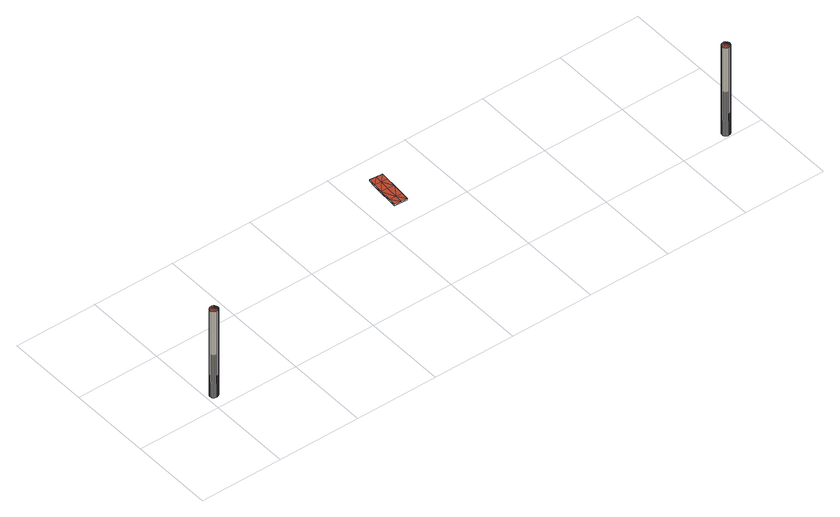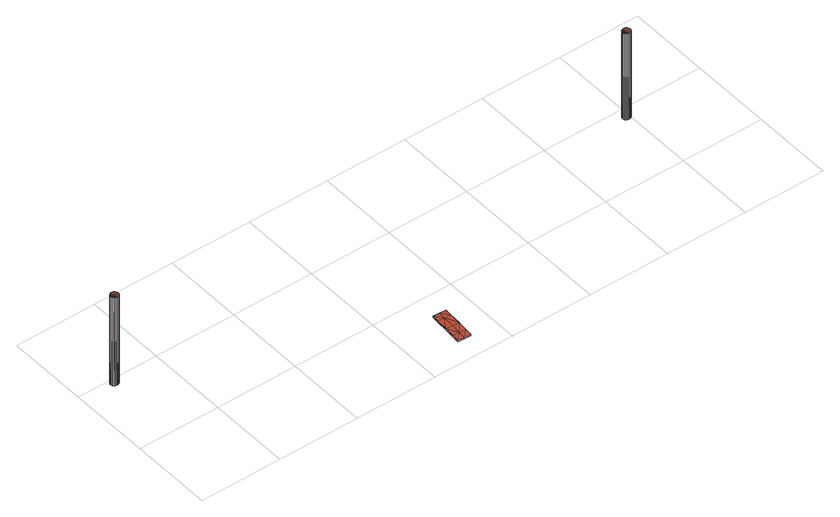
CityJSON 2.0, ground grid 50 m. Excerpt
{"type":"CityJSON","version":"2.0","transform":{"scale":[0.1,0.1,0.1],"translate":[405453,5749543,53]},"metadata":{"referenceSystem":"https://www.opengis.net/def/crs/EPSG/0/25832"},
"CityObjects":{
"building1":{"type":"Building","attributes":{"Geometrietyp2DReferenz":"1000","Gemeindeschluessel":"05515000","function":"51002_1251","roofType":"9999","measuredHeight":57.97},"geometry":[{"type":"Solid","lod":"2","boundaries":[[[[0,1,2]],[[3,4,5]],[[4,0,5]],[[6,7,3]],[[7,4,3]],[[8,9,6]],[[9,7,6]],[[10,11,8]],[[11,9,8]],[[12,13,10]],[[13,11,10]],[[14,15,12]],[[15,13,12]],[[16,17,14]],[[17,15,14]],[[18,19,16]],[[19,17,16]],[[20,21,18]],[[21,19,18]],[[22,23,20]],[[23,21,20]],[[24,25,22]],[[25,23,22]],[[26,27,24]],[[27,25,24]],[[28,29,26]],[[29,27,26]],[[30,31,28]],[[31,29,28]],[[32,33,30]],[[33,31,30]],[[34,35,32]],[[35,33,32]],[[36,37,34]],[[37,35,34]],[[38,39,36]],[[39,37,36]],[[2,1,38]],[[1,39,38]],[[5,0,2]],[[13,15,11]],[[15,17,11]],[[17,19,11]],[[19,21,11]],[[21,23,11]],[[23,25,11]],[[25,27,11]],[[27,29,11]],[[29,31,11]],[[31,33,11]],[[33,35,11]],[[35,37,11]],[[37,39,11]],[[39,1,11]],[[1,0,11]],[[0,4,11]],[[4,7,11]],[[7,9,11]],[[14,12,16]],[[12,10,16]],[[10,8,16]],[[8,6,16]],[[6,3,16]],[[3,5,16]],[[5,2,16]],[[2,38,16]],[[38,36,16]],[[36,34,16]],[[34,32,16]],[[32,30,16]],[[30,28,16]],[[28,26,16]],[[26,24,16]],[[24,22,16]],[[22,20,16]],[[20,18,16]]]],"semantics":{"surfaces":[{"type":"WallSurface"},{"type":"GroundSurface"},{"type":"RoofSurface"}],"values":[[0,0,0,0,0,0,0,0,0,0,0,0,0,0,0,0,0,0,0,0,0,0,0,0,0,0,0,0,0,0,0,0,0,0,0,0,0,0,0,0,1,1,1,1,1,1,1,1,1,1,1,1,1,1,1,1,1,1,2,2,2,2,2,2,2,2,2,2,2,2,2,2,2,2,2,2]]}}]},
"building2":{"type":"Building","attributes":{"Geometrietyp2DReferenz":"2000","Gemeindeschluessel":"05515000","function":"53001_1800","roofType":"9999","measuredHeight":1},"geometry":[{"type":"Solid","lod":"2","boundaries":[[[[40,41,42]],[[41,43,42]],[[44,45,40]],[[45,41,40]],[[46,47,44]],[[47,45,44]],[[48,49,46]],[[49,47,46]],[[50,51,48]],[[51,49,48]],[[52,53,50]],[[53,51,50]],[[54,55,52]],[[55,53,52]],[[56,57,54]],[[57,55,54]],[[58,59,56]],[[59,57,56]],[[60,61,58]],[[61,59,58]],[[62,63,60]],[[63,61,60]],[[64,65,62]],[[65,63,62]],[[42,43,64]],[[43,65,64]],[[41,45,43]],[[43,45,66]],[[47,67,66]],[[47,66,45]],[[49,51,68]],[[49,68,67]],[[49,67,47]],[[51,53,55]],[[51,55,68]],[[43,66,65]],[[65,66,63]],[[66,67,61]],[[66,61,63]],[[67,68,61]],[[61,68,59]],[[68,55,57]],[[68,57,59]],[[40,42,44]],[[42,69,44]],[[46,69,70]],[[46,44,69]],[[48,71,50]],[[48,70,71]],[[48,46,70]],[[50,54,52]],[[50,71,54]],[[42,64,69]],[[64,62,69]],[[69,60,70]],[[69,62,60]],[[70,60,71]],[[60,58,71]],[[71,56,54]],[[71,58,56]]]],"semantics":{"surfaces":[{"type":"WallSurface"},{"type":"GroundSurface"},{"type":"RoofSurface"}],"values":[[0,0,0,0,0,0,0,0,0,0,0,0,0,0,0,0,0,0,0,0,0,0,0,0,0,0,1,1,1,1,1,1,1,1,1,1,1,1,1,1,1,1,1,2,2,2,2,2,2,2,2,2,2,2,2,2,2,2,2,2]]}}]},
"building3":{"type":"Building","attributes":{"Geometrietyp2DReferenz":"1000","Gemeindeschluessel":"05515000","function":"51002_1251","roofType":"9999","measuredHeight":59.42},"geometry":[{"type":"Solid","lod":"2","boundaries":[[[[72,73,74]],[[73,75,74]],[[76,77,72]],[[77,73,72]],[[78,79,76]],[[79,77,76]],[[80,81,78]],[[81,79,78]],[[82,83,80]],[[83,81,80]],[[84,85,82]],[[85,83,82]],[[86,87,84]],[[87,85,84]],[[88,89,86]],[[89,87,86]],[[90,91,88]],[[91,89,88]],[[92,93,90]],[[93,91,90]],[[94,95,92]],[[95,93,92]],[[96,97,94]],[[97,95,94]],[[98,99,96]],[[99,97,96]],[[100,101,98]],[[101,99,98]],[[102,103,100]],[[103,101,100]],[[104,105,102]],[[105,103,102]],[[106,107,104]],[[107,105,104]],[[108,109,106]],[[109,107,106]],[[110,111,108]],[[111,109,108]],[[74,75,110]],[[75,111,110]],[[75,73,111]],[[73,77,111]],[[77,79,111]],[[79,81,111]],[[81,83,111]],[[83,85,111]],[[85,87,111]],[[87,89,111]],[[89,91,111]],[[91,93,111]],[[93,95,111]],[[95,97,111]],[[97,99,111]],[[99,101,111]],[[101,103,111]],[[103,105,111]],[[105,107,111]],[[107,109,111]],[[72,74,76]],[[74,110,76]],[[110,108,76]],[[108,106,76]],[[106,104,76]],[[104,102,76]],[[102,100,76]],[[100,98,76]],[[98,96,76]],[[96,94,76]],[[94,92,76]],[[92,90,76]],[[90,88,76]],[[88,86,76]],[[86,84,76]],[[84,82,76]],[[82,80,76]],[[80,78,76]]]],"semantics":{"surfaces":[{"type":"WallSurface"},{"type":"GroundSurface"},{"type":"RoofSurface"}],"values":[[0,0,0,0,0,0,0,0,0,0,0,0,0,0,0,0,0,0,0,0,0,0,0,0,0,0,0,0,0,0,0,0,0,0,0,0,0,0,0,0,1,1,1,1,1,1,1,1,1,1,1,1,1,1,1,1,1,1,2,2,2,2,2,2,2,2,2,2,2,2,2,2,2,2,2,2]]}}]}
},
"vertices":[
[14,92,24],[9,86,24],[9,86,604],[20,97,604],[20,97,24],[14,92,604],[28,99,604],[28,99,24],[36,99,604],[36,99,24],[43,97,604],[43,97,24],[49,92,604],[49,92,24],[54,86,604],[54,86,24],[56,78,604],[56,78,24],[56,71,604],[56,71,24],[54,63,604],[54,63,24],[49,57,604],[49,57,24],[43,52,604],[43,52,24],[36,50,604],[36,50,24],[28,50,604],[28,50,24],[20,52,604],[20,52,24],[14,57,604],[14,57,24],[9,63,604],[9,63,24],[7,71,604],[7,71,24],[7,78,604],[7,78,24],
[1647,642,14],[1647,642,4],[1687,640,14],[1687,640,4],[1650,689,14],[1650,689,4],[1655,761,15],[1655,761,5],[1655,762,15],[1655,762,5],[1660,822,15],[1660,822,5],[1664,868,15],[1664,868,5],[1704,865,15],[1704,865,5],[1744,861,15],[1744,861,5],[1740,815,15],[1740,815,5],[1735,755,15],[1735,755,5],[1730,683,14],[1730,683,4],[1727,637,14],[1727,637,4],[1690,686,4],[1695,758,5],[1700,818,5],[1690,686,14],[1695,758,15],[1700,818,15],
[3317,41,604],[3317,41,10],[3312,47,604],[3312,47,10],[3319,33,604],[3319,33,10],[3319,26,604],[3319,26,10],[3317,18,604],[3317,18,10],[3312,12,604],[3312,12,10],[3306,7,604],[3306,7,10],[3298,5,604],[3298,5,10],[3291,5,604],[3291,5,10],[3283,7,604],[3283,7,10],[3277,12,604],[3277,12,10],[3272,18,604],[3272,18,10],[3270,26,604],[3270,26,10],[3270,33,604],[3270,33,10],[3272,41,604],[3272,41,10],[3277,47,604],[3277,47,10],[3283,52,604],[3283,52,10],[3291,54,604],[3291,54,10],[3298,54,604],[3298,54,10],[3306,52,604],[3306,52,10]
]}
